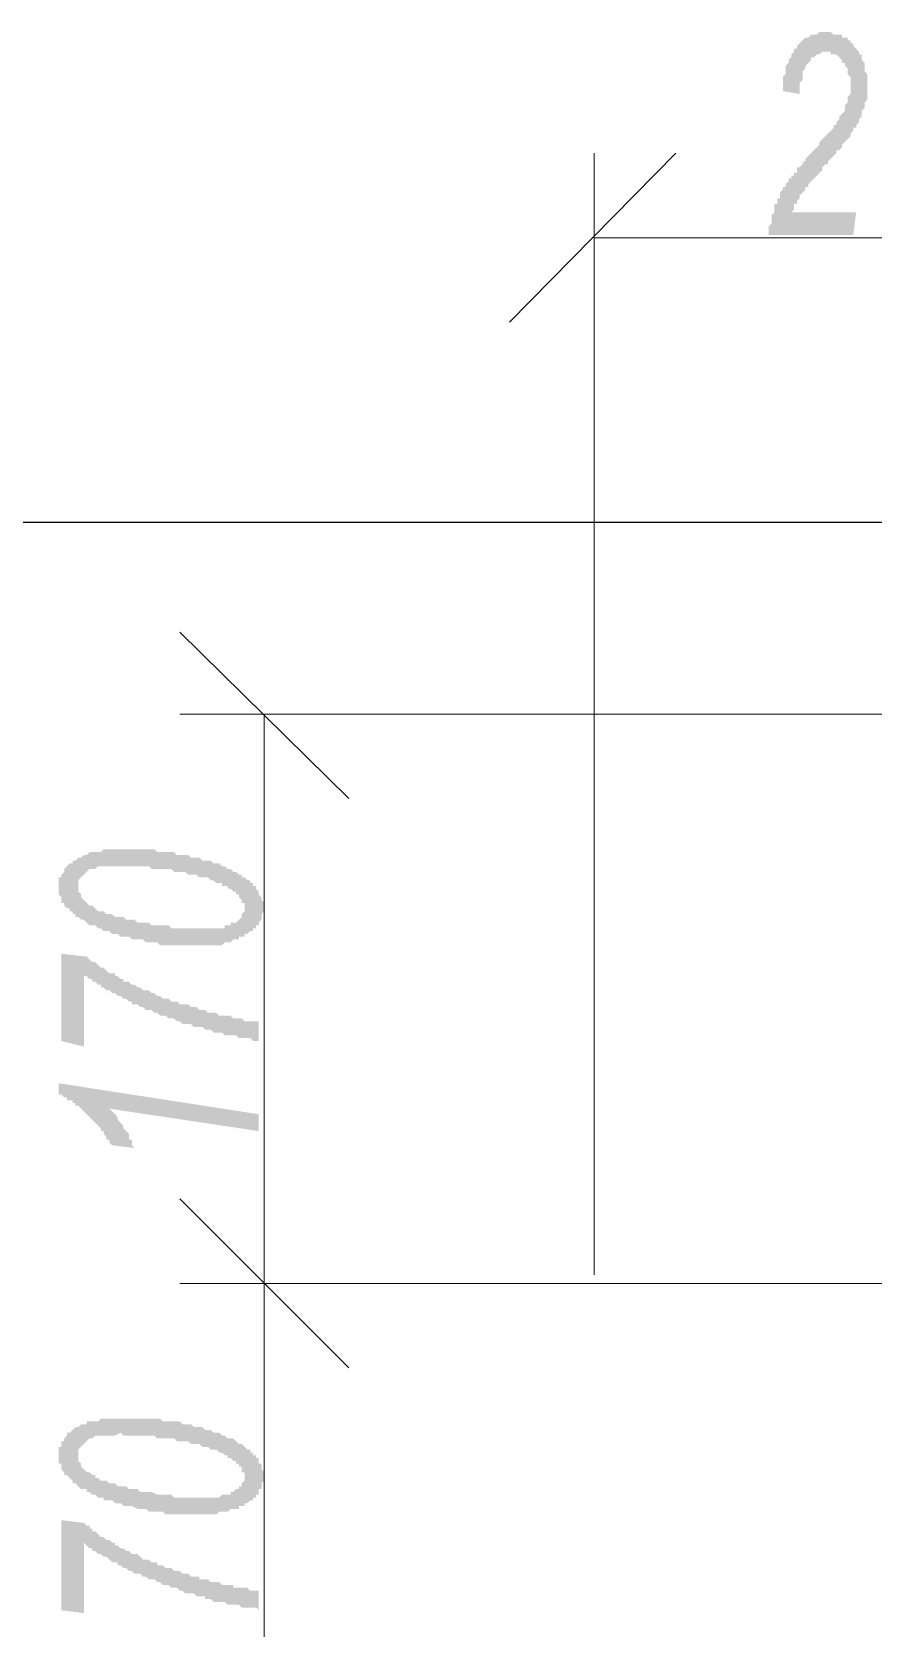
# Model space of a CAD drawing. Header units: millimetres. Extents: x 1372 to 666090, y 1285 to 31551.
# Drawn here: x 507767 to 509012, y 11322 to 13684 of the extents above; entities that cross this region are included whole.
import ezdxf

# ---------------------------------------------------------------- set-up
doc = ezdxf.new("R2010")
doc.units = ezdxf.units.MM
doc.layers.add('PDF _0', color=7, linetype='Continuous')

msp = doc.modelspace()

# ---------------------------------------------------------------- hatches: boundary and pattern name
at = {"layer": 'PDF _0', "transparency": 33554559}
for points in [[(508858, 13383.9), (508858, 13388.1), (508858, 13392.2), (508858, 13396.4), (508862.1, 13400.6), (508862.1, 13404.7), (508862.1, 13408.9), (508862.1, 13413.1), (508866.3, 13417.3), (508866.3, 13421.4), (508866.3, 13425.6), (508866.3, 13429.8), (508870.5, 13429.8), (508870.5, 13433.9), (508870.5, 13438.1), (508874.6, 13438.1), (508874.6, 13442.3), (508874.6, 13446.5), (508878.8, 13450.6), (508878.8, 13454.8), (508883, 13454.8), (508883, 13459), (508887.2, 13463.1), (508887.2, 13463.1), (508887.2, 13467.3), (508891.3, 13467.3), (508891.3, 13467.3), (508891.3, 13471.5), (508895.5, 13471.5), (508895.5, 13475.7), (508899.7, 13475.7), (508899.7, 13479.8), (508899.7, 13484), (508903.8, 13484), (508908, 13488.2), (508908, 13492.3), (508912.2, 13492.3), (508912.2, 13496.5), (508916.4, 13500.7), (508920.5, 13504.9), (508920.5, 13504.9), (508924.7, 13509), (508928.9, 13513.2), (508933, 13517.4), (508933, 13517.4), (508933, 13521.5), (508937.2, 13525.7), (508941.4, 13529.9), (508941.4, 13529.9), (508945.6, 13534), (508949.7, 13538.2), (508949.7, 13538.2), (508953.9, 13542.4), (508953.9, 13542.4), (508953.9, 13546.6), (508958.1, 13546.6), (508958.1, 13550.7), (508958.1, 13550.7), (508962.2, 13554.9), (508962.2, 13559.1), (508966.4, 13563.2), (508966.4, 13563.2), (508970.6, 13567.4), (508970.6, 13571.6), (508970.6, 13575.8), (508974.8, 13579.9), (508974.8, 13579.9), (508974.8, 13584.1), (508974.8, 13584.1), (508974.8, 13588.3), (508978.9, 13592.4), (508978.9, 13596.6), (508978.9, 13600.8), (508978.9, 13605), (508978.9, 13609.1), (508978.9, 13613.3), (508978.9, 13617.5), (508974.8, 13621.6), (508974.8, 13625.8), (508974.8, 13630), (508974.8, 13630), (508970.6, 13634.2), (508970.6, 13638.3), (508966.4, 13638.3), (508966.4, 13642.5), (508962.2, 13646.7), (508962.2, 13646.7), (508958.1, 13650.8), (508958.1, 13650.8), (508953.9, 13650.8), (508949.7, 13650.8), (508949.7, 13655), (508945.6, 13655), (508941.4, 13655), (508941.4, 13655), (508937.2, 13655), (508933, 13650.8), (508933, 13650.8), (508928.9, 13650.8), (508924.7, 13646.7), (508924.7, 13646.7), (508920.5, 13646.7), (508920.5, 13642.5), (508916.4, 13638.3), (508916.4, 13638.3), (508912.2, 13634.2), (508912.2, 13630), (508912.2, 13630), (508908, 13625.8), (508908, 13621.6), (508908, 13617.5), (508908, 13613.3), (508903.8, 13609.1), (508903.8, 13605), (508903.8, 13600.8), (508903.8, 13596.6), (508903.8, 13592.4), (508878.8, 13596.6), (508878.8, 13600.8), (508878.8, 13609.1), (508878.8, 13613.3), (508878.8, 13617.5), (508878.8, 13617.5), (508883, 13621.6), (508883, 13625.8), (508883, 13630), (508883, 13634.2), (508887.2, 13638.3), (508887.2, 13642.5), (508887.2, 13642.5), (508891.3, 13646.7), (508891.3, 13650.8), (508895.5, 13655), (508895.5, 13655), (508895.5, 13659.2), (508899.7, 13659.2), (508899.7, 13663.4), (508903.8, 13667.5), (508903.8, 13667.5), (508908, 13671.7), (508908, 13671.7), (508912.2, 13675.9), (508916.4, 13675.9), (508916.4, 13675.9), (508920.5, 13680), (508920.5, 13680), (508924.7, 13680), (508928.9, 13680), (508928.9, 13680), (508933, 13684.2), (508937.2, 13684.2), (508941.4, 13684.2), (508941.4, 13684.2), (508945.6, 13684.2), (508949.7, 13684.2), (508949.7, 13684.2), (508953.9, 13680), (508958.1, 13680), (508958.1, 13680), (508962.2, 13680), (508966.4, 13680), (508966.4, 13675.9), (508970.6, 13675.9), (508974.8, 13675.9), (508974.8, 13671.7), (508978.9, 13671.7), (508978.9, 13667.5), (508983.1, 13667.5), (508983.1, 13663.4), (508987.3, 13659.2), (508987.3, 13659.2), (508991.4, 13655), (508991.4, 13650.8), (508995.6, 13650.8), (508995.6, 13646.7), (508995.6, 13642.5), (508999.8, 13638.3), (508999.8, 13634.2), (508999.8, 13630), (508999.8, 13625.8), (508999.8, 13625.8), (509004, 13621.6), (509004, 13617.5), (509004, 13613.3), (509004, 13609.1), (509004, 13605), (509004, 13605), (509004, 13600.8), (509004, 13596.6), (509004, 13592.4), (509004, 13588.3), (509004, 13584.1), (508999.8, 13579.9), (508999.8, 13575.8), (508999.8, 13571.6), (508999.8, 13571.6), (508995.6, 13567.4), (508995.6, 13563.2), (508995.6, 13559.1), (508991.4, 13554.9), (508991.4, 13550.7), (508987.3, 13546.6), (508987.3, 13546.6), (508987.3, 13546.6), (508987.3, 13542.4), (508987.3, 13542.4), (508983.1, 13542.4), (508983.1, 13538.2), (508983.1, 13538.2), (508978.9, 13534), (508978.9, 13534), (508978.9, 13529.9), (508974.8, 13525.7), (508974.8, 13525.7), (508970.6, 13521.5), (508970.6, 13521.5), (508966.4, 13517.4), (508966.4, 13513.2), (508962.2, 13509), (508958.1, 13509), (508958.1, 13504.9), (508953.9, 13500.7), (508949.7, 13496.5), (508945.6, 13492.3), (508945.6, 13488.2), (508941.4, 13488.2), (508937.2, 13484), (508937.2, 13479.8), (508933, 13475.7), (508928.9, 13471.5), (508928.9, 13471.5), (508924.7, 13467.3), (508920.5, 13463.1), (508920.5, 13463.1), (508916.4, 13459), (508916.4, 13454.8), (508912.2, 13454.8), (508912.2, 13450.6), (508912.2, 13450.6), (508908, 13446.5), (508908, 13446.5), (508903.8, 13442.3), (508903.8, 13438.1), (508899.7, 13433.9), (508899.7, 13429.8), (508895.5, 13429.8), (508895.5, 13425.6), (508895.5, 13421.4), (508891.3, 13417.3), (508987.3, 13417.3), (508983.1, 13383.9)], [(508103, 12190.9), (508103, 12190.9), (508098.8, 12190.9), (508094.6, 12190.9), (508090.5, 12195.1), (508086.3, 12195.1), (508082.1, 12195.1), (508082.1, 12195.1), (508078, 12195.1), (508073.8, 12195.1), (508069.6, 12199.3), (508065.4, 12199.3), (508061.3, 12199.3), (508057.1, 12199.3), (508052.9, 12199.3), (508048.8, 12203.4), (508044.6, 12203.4), (508036.2, 12203.4), (508032.1, 12207.6), (508032.1, 12207.6), (508027.9, 12207.6), (508023.7, 12207.6), (508023.7, 12207.6), (508019.6, 12211.8), (508015.4, 12211.8), (508011.2, 12211.8), (508007, 12211.8), (508002.9, 12216), (507998.7, 12216), (507994.5, 12216), (507990.4, 12216), (507986.2, 12220.1), (507986.2, 12220.1), (507982, 12220.1), (507977.8, 12224.3), (507973.7, 12224.3), (507969.5, 12224.3), (507965.3, 12228.5), (507961.2, 12228.5), (507957, 12228.5), (507952.8, 12232.6), (507952.8, 12232.6), (507948.6, 12232.6), (507944.5, 12236.8), (507940.3, 12236.8), (507936.1, 12236.8), (507932, 12241), (507932, 12241), (507927.8, 12241), (507923.6, 12245.2), (507919.4, 12245.2), (507915.3, 12245.2), (507915.3, 12249.3), (507911.1, 12249.3), (507906.9, 12253.5), (507902.8, 12253.5), (507898.6, 12257.7), (507894.4, 12257.7), (507894.4, 12257.7), (507890.3, 12261.8), (507886.1, 12261.8), (507881.9, 12266), (507881.9, 12266), (507877.7, 12266), (507873.6, 12270.2), (507869.4, 12270.2), (507869.4, 12274.4), (507865.2, 12274.4), (507861.1, 12278.5), (507856.9, 12278.5), (507856.9, 12282.7), (507852.7, 12282.7), (507848.5, 12286.9), (507848.5, 12286.9), (507844.4, 12286.9), (507844.4, 12182.6), (507811, 12190.9), (507811, 12320.2), (507844.4, 12316.1), (507848.5, 12316.1), (507852.7, 12311.9), (507852.7, 12311.9), (507856.9, 12307.7), (507856.9, 12307.7), (507861.1, 12307.7), (507865.2, 12303.6), (507865.2, 12303.6), (507869.4, 12299.4), (507873.6, 12299.4), (507877.7, 12295.2), (507877.7, 12295.2), (507881.9, 12291), (507886.1, 12291), (507890.3, 12291), (507890.3, 12286.9), (507894.4, 12286.9), (507898.6, 12282.7), (507902.8, 12282.7), (507902.8, 12278.5), (507906.9, 12278.5), (507911.1, 12278.5), (507915.3, 12274.4), (507919.4, 12274.4), (507923.6, 12270.2), (507927.8, 12270.2), (507927.8, 12270.2), (507932, 12266), (507936.1, 12266), (507940.3, 12266), (507944.5, 12261.8), (507948.6, 12261.8), (507952.8, 12257.7), (507952.8, 12257.7), (507957, 12257.7), (507961.2, 12253.5), (507965.3, 12253.5), (507969.5, 12253.5), (507973.7, 12249.3), (507977.8, 12249.3), (507982, 12249.3), (507986.2, 12245.2), (507990.4, 12245.2), (507994.5, 12245.2), (507998.7, 12245.2), (508002.9, 12241), (508007, 12241), (508011.2, 12241), (508015.4, 12236.8), (508015.4, 12236.8), (508019.6, 12236.8), (508023.7, 12236.8), (508027.9, 12232.6), (508032.1, 12232.6), (508036.2, 12232.6), (508040.4, 12232.6), (508044.6, 12228.5), (508048.8, 12228.5), (508052.9, 12228.5), (508057.1, 12228.5), (508061.3, 12228.5), (508065.4, 12224.3), (508065.4, 12224.3), (508069.6, 12224.3), (508073.8, 12224.3), (508078, 12224.3), (508082.1, 12220.1), (508086.3, 12220.1), (508090.5, 12220.1), (508094.6, 12220.1), (508098.8, 12220.1), (508103, 12220.1), (508103, 12220.1), (508103, 12220.1)], [(508103, 12057.5), (507881.9, 12090.8), (507881.9, 12090.8), (507886.1, 12086.7), (507886.1, 12086.7), (507890.3, 12082.5), (507890.3, 12082.5), (507894.4, 12078.3), (507894.4, 12074.1), (507894.4, 12074.1), (507898.6, 12070), (507898.6, 12070), (507902.8, 12065.8), (507902.8, 12061.6), (507902.8, 12061.6), (507906.9, 12057.5), (507906.9, 12057.5), (507911.1, 12053.3), (507911.1, 12049.1), (507911.1, 12044.9), (507915.3, 12044.9), (507915.3, 12040.8), (507915.3, 12036.6), (507919.4, 12032.4), (507919.4, 12032.4), (507886.1, 12036.6), (507886.1, 12036.6), (507881.9, 12040.8), (507881.9, 12044.9), (507877.7, 12044.9), (507877.7, 12049.1), (507877.7, 12049.1), (507873.6, 12053.3), (507873.6, 12057.5), (507869.4, 12057.5), (507869.4, 12061.6), (507865.2, 12065.8), (507865.2, 12065.8), (507861.1, 12070), (507861.1, 12070), (507856.9, 12074.1), (507852.7, 12078.3), (507852.7, 12078.3), (507848.5, 12082.5), (507844.4, 12086.7), (507844.4, 12086.7), (507840.2, 12090.8), (507840.2, 12090.8), (507836, 12095), (507831.9, 12095), (507831.9, 12099.2), (507827.7, 12099.2), (507827.7, 12099.2), (507827.7, 12103.3), (507823.5, 12103.3), (507819.3, 12103.3), (507819.3, 12107.5), (507815.2, 12107.5), (507811, 12111.7), (507806.8, 12111.7), (507806.8, 12111.7), (507806.8, 12128.4), (508103, 12082.5)], [(508103, 11348.4), (508103, 11348.4), (508098.8, 11352.5), (508094.6, 11352.5), (508090.5, 11352.5), (508086.3, 11352.5), (508082.1, 11352.5), (508082.1, 11352.5), (508078, 11352.5), (508073.8, 11356.7), (508069.6, 11356.7), (508065.4, 11356.7), (508061.3, 11356.7), (508057.1, 11356.7), (508052.9, 11360.9), (508048.8, 11360.9), (508044.6, 11360.9), (508036.2, 11360.9), (508032.1, 11365), (508032.1, 11365), (508027.9, 11365), (508023.7, 11365), (508023.7, 11369.2), (508019.6, 11369.2), (508015.4, 11369.2), (508011.2, 11369.2), (508007, 11373.4), (508002.9, 11373.4), (507998.7, 11373.4), (507994.5, 11373.4), (507990.4, 11377.5), (507986.2, 11377.5), (507986.2, 11377.5), (507982, 11381.7), (507977.8, 11381.7), (507973.7, 11381.7), (507969.5, 11385.9), (507965.3, 11385.9), (507961.2, 11385.9), (507957, 11390.1), (507952.8, 11390.1), (507952.8, 11390.1), (507948.6, 11394.2), (507944.5, 11394.2), (507940.3, 11394.2), (507936.1, 11398.4), (507932, 11398.4), (507932, 11398.4), (507927.8, 11402.6), (507923.6, 11402.6), (507919.4, 11402.6), (507915.3, 11406.7), (507915.3, 11406.7), (507911.1, 11406.7), (507906.9, 11410.9), (507902.8, 11410.9), (507898.6, 11415.1), (507894.4, 11415.1), (507894.4, 11419.3), (507890.3, 11419.3), (507886.1, 11419.3), (507881.9, 11423.4), (507881.9, 11423.4), (507877.7, 11427.6), (507873.6, 11427.6), (507869.4, 11431.8), (507869.4, 11431.8), (507865.2, 11431.8), (507861.1, 11435.9), (507856.9, 11435.9), (507856.9, 11440.1), (507852.7, 11440.1), (507848.5, 11444.3), (507848.5, 11444.3), (507844.4, 11448.5), (507844.4, 11344.2), (507811, 11348.4), (507811, 11481.8), (507844.4, 11477.7), (507848.5, 11473.5), (507852.7, 11473.5), (507852.7, 11469.3), (507856.9, 11469.3), (507856.9, 11465.1), (507861.1, 11465.1), (507865.2, 11461), (507865.2, 11461), (507869.4, 11456.8), (507873.6, 11456.8), (507877.7, 11452.6), (507877.7, 11452.6), (507881.9, 11452.6), (507886.1, 11448.5), (507890.3, 11448.5), (507890.3, 11444.3), (507894.4, 11444.3), (507898.6, 11440.1), (507902.8, 11440.1), (507902.8, 11440.1), (507906.9, 11435.9), (507911.1, 11435.9), (507915.3, 11431.8), (507919.4, 11431.8), (507923.6, 11431.8), (507927.8, 11427.6), (507927.8, 11427.6), (507932, 11423.4), (507936.1, 11423.4), (507940.3, 11423.4), (507944.5, 11419.3), (507948.6, 11419.3), (507952.8, 11419.3), (507952.8, 11415.1), (507957, 11415.1), (507961.2, 11415.1), (507965.3, 11410.9), (507969.5, 11410.9), (507973.7, 11410.9), (507977.8, 11406.7), (507982, 11406.7), (507986.2, 11406.7), (507990.4, 11402.6), (507994.5, 11402.6), (507998.7, 11402.6), (508002.9, 11398.4), (508007, 11398.4), (508011.2, 11398.4), (508015.4, 11398.4), (508015.4, 11394.2), (508019.6, 11394.2), (508023.7, 11394.2), (508027.9, 11394.2), (508032.1, 11390.1), (508036.2, 11390.1), (508040.4, 11390.1), (508044.6, 11390.1), (508048.8, 11385.9), (508052.9, 11385.9), (508057.1, 11385.9), (508061.3, 11385.9), (508065.4, 11385.9), (508065.4, 11381.7), (508069.6, 11381.7), (508073.8, 11381.7), (508078, 11381.7), (508082.1, 11381.7), (508086.3, 11381.7), (508090.5, 11377.5), (508094.6, 11377.5), (508098.8, 11377.5), (508103, 11377.5), (508103, 11377.5), (508103, 11377.5)]]:
    msp.add_hatch(color=256, dxfattribs=at).paths.add_polyline_path(points)
h = msp.add_hatch(color=256, dxfattribs=at)
h.paths.add_polyline_path([(508007, 12332.7), (508002.9, 12332.7), (507998.7, 12332.7), (507994.5, 12332.7), (507990.4, 12332.7), (507986.2, 12332.7), (507982, 12332.7), (507977.8, 12332.7), (507973.7, 12332.7), (507969.5, 12332.7), (507965.3, 12332.7), (507961.2, 12332.7), (507957, 12332.7), (507952.8, 12336.9), (507952.8, 12336.9), (507948.6, 12336.9), (507944.5, 12336.9), (507940.3, 12336.9), (507936.1, 12336.9), (507932, 12341.1), (507927.8, 12341.1), (507923.6, 12341.1), (507915.3, 12341.1), (507911.1, 12345.3), (507906.9, 12345.3), (507902.8, 12345.3), (507898.6, 12345.3), (507894.4, 12349.4), (507894.4, 12349.4), (507890.3, 12349.4), (507886.1, 12349.4), (507881.9, 12353.6), (507877.7, 12353.6), (507873.6, 12353.6), (507873.6, 12353.6), (507869.4, 12357.8), (507869.4, 12357.8), (507865.2, 12357.8), (507861.1, 12361.9), (507856.9, 12361.9), (507852.7, 12361.9), (507848.5, 12366.1), (507848.5, 12366.1), (507844.4, 12370.3), (507840.2, 12370.3), (507836, 12374.5), (507836, 12374.5), (507831.9, 12374.5), (507831.9, 12378.6), (507827.7, 12378.6), (507827.7, 12382.8), (507823.5, 12382.8), (507823.5, 12387), (507819.3, 12387), (507815.2, 12391.1), (507815.2, 12395.3), (507815.2, 12395.3), (507811, 12395.3), (507811, 12399.5), (507811, 12403.7), (507811, 12403.7), (507806.8, 12407.8), (507806.8, 12412), (507806.8, 12412), (507806.8, 12416.2), (507806.8, 12420.3), (507806.8, 12420.3), (507806.8, 12424.5), (507806.8, 12428.7), (507806.8, 12432.9), (507811, 12432.9), (507811, 12437), (507811, 12437), (507815.2, 12441.2), (507815.2, 12445.4), (507815.2, 12445.4), (507819.3, 12449.5), (507819.3, 12449.5), (507823.5, 12453.7), (507827.7, 12453.7), (507827.7, 12457.9), (507831.9, 12457.9), (507836, 12462.1), (507836, 12462.1), (507840.2, 12462.1), (507844.4, 12466.2), (507848.5, 12466.2), (507848.5, 12466.2), (507852.7, 12470.4), (507856.9, 12470.4), (507861.1, 12470.4), (507865.2, 12470.4), (507869.4, 12470.4), (507873.6, 12474.6), (507877.7, 12474.6), (507881.9, 12474.6), (507886.1, 12474.6), (507890.3, 12474.6), (507894.4, 12474.6), (507898.6, 12474.6), (507902.8, 12474.6), (507906.9, 12474.6), (507911.1, 12474.6), (507915.3, 12474.6), (507919.4, 12474.6), (507923.6, 12474.6), (507923.6, 12474.6), (507927.8, 12474.6), (507932, 12474.6), (507936.1, 12474.6), (507940.3, 12474.6), (507944.5, 12474.6), (507948.6, 12474.6), (507952.8, 12470.4), (507957, 12470.4), (507961.2, 12470.4), (507965.3, 12470.4), (507969.5, 12470.4), (507973.7, 12470.4), (507977.8, 12470.4), (507982, 12466.2), (507986.2, 12466.2), (507990.4, 12466.2), (507994.5, 12466.2), (507998.7, 12466.2), (508002.9, 12462.1), (508002.9, 12462.1), (508007, 12462.1), (508011.2, 12462.1), (508015.4, 12462.1), (508019.6, 12457.9), (508023.7, 12457.9), (508027.9, 12457.9), (508032.1, 12457.9), (508036.2, 12453.7), (508040.4, 12453.7), (508044.6, 12453.7), (508048.8, 12449.5), (508052.9, 12449.5), (508052.9, 12449.5), (508057.1, 12445.4), (508061.3, 12445.4), (508065.4, 12441.2), (508069.6, 12441.2), (508069.6, 12441.2), (508073.8, 12437), (508078, 12437), (508078, 12432.9), (508082.1, 12432.9), (508082.1, 12432.9), (508086.3, 12428.7), (508090.5, 12428.7), (508090.5, 12424.5), (508094.6, 12424.5), (508094.6, 12420.3), (508098.8, 12420.3), (508098.8, 12416.2), (508103, 12412), (508103, 12412), (508103, 12407.8), (508107.2, 12403.7), (508107.2, 12403.7), (508107.2, 12399.5), (508107.2, 12399.5), (508111.3, 12395.3), (508111.3, 12391.1), (508111.3, 12387), (508111.3, 12387), (508111.3, 12382.8), (508111.3, 12382.8), (508107.2, 12378.6), (508107.2, 12374.5), (508107.2, 12374.5), (508107.2, 12370.3), (508103, 12366.1), (508103, 12366.1), (508103, 12361.9), (508098.8, 12361.9), (508098.8, 12357.8), (508094.6, 12357.8), (508094.6, 12353.6), (508090.5, 12353.6), (508086.3, 12349.4), (508082.1, 12349.4), (508082.1, 12345.3), (508078, 12345.3), (508073.8, 12345.3), (508073.8, 12341.1), (508069.6, 12341.1), (508065.4, 12341.1), (508061.3, 12336.9), (508057.1, 12336.9), (508057.1, 12336.9), (508052.9, 12336.9), (508048.8, 12332.7), (508044.6, 12332.7), (508040.4, 12332.7), (508036.2, 12332.7), (508032.1, 12332.7), (508027.9, 12332.7), (508023.7, 12332.7), (508019.6, 12332.7), (508011.2, 12332.7), (508007, 12332.7), (508007, 12332.7)], flags=0)
h.paths.add_polyline_path([(508015.4, 12357.8), (508023.7, 12357.8), (508027.9, 12357.8), (508032.1, 12357.8), (508036.2, 12357.8), (508040.4, 12357.8), (508044.6, 12357.8), (508048.8, 12357.8), (508052.9, 12357.8), (508052.9, 12361.9), (508057.1, 12361.9), (508061.3, 12361.9), (508061.3, 12366.1), (508065.4, 12366.1), (508069.6, 12366.1), (508073.8, 12370.3), (508073.8, 12370.3), (508078, 12374.5), (508078, 12378.6), (508078, 12378.6), (508082.1, 12382.8), (508082.1, 12382.8), (508082.1, 12387), (508082.1, 12387), (508082.1, 12391.1), (508082.1, 12395.3), (508078, 12395.3), (508078, 12399.5), (508078, 12399.5), (508073.8, 12403.7), (508073.8, 12407.8), (508069.6, 12407.8), (508069.6, 12412), (508065.4, 12412), (508061.3, 12416.2), (508061.3, 12416.2), (508057.1, 12416.2), (508057.1, 12420.3), (508052.9, 12420.3), (508048.8, 12420.3), (508048.8, 12424.5), (508044.6, 12424.5), (508040.4, 12424.5), (508036.2, 12428.7), (508036.2, 12428.7), (508032.1, 12428.7), (508027.9, 12432.9), (508023.7, 12432.9), (508019.6, 12432.9), (508015.4, 12432.9), (508011.2, 12437), (508007, 12437), (508002.9, 12437), (507998.7, 12437), (507994.5, 12441.2), (507990.4, 12441.2), (507986.2, 12441.2), (507982, 12441.2), (507977.8, 12441.2), (507973.7, 12445.4), (507969.5, 12445.4), (507961.2, 12445.4), (507957, 12445.4), (507952.8, 12445.4), (507948.6, 12445.4), (507944.5, 12445.4), (507940.3, 12449.5), (507936.1, 12449.5), (507932, 12449.5), (507927.8, 12449.5), (507923.6, 12449.5), (507919.4, 12449.5), (507915.3, 12449.5), (507915.3, 12449.5), (507911.1, 12449.5), (507906.9, 12449.5), (507902.8, 12449.5), (507898.6, 12449.5), (507898.6, 12449.5), (507890.3, 12449.5), (507886.1, 12449.5), (507881.9, 12449.5), (507877.7, 12449.5), (507873.6, 12449.5), (507869.4, 12449.5), (507865.2, 12449.5), (507861.1, 12445.4), (507856.9, 12445.4), (507856.9, 12445.4), (507852.7, 12445.4), (507848.5, 12441.2), (507848.5, 12441.2), (507844.4, 12437), (507844.4, 12437), (507840.2, 12432.9), (507840.2, 12432.9), (507836, 12428.7), (507836, 12424.5), (507836, 12424.5), (507836, 12420.3), (507836, 12420.3), (507836, 12416.2), (507836, 12412), (507836, 12412), (507840.2, 12407.8), (507840.2, 12403.7), (507840.2, 12403.7), (507844.4, 12399.5), (507844.4, 12399.5), (507848.5, 12395.3), (507848.5, 12395.3), (507852.7, 12391.1), (507856.9, 12391.1), (507861.1, 12387), (507861.1, 12387), (507865.2, 12382.8), (507869.4, 12382.8), (507873.6, 12382.8), (507873.6, 12382.8), (507877.7, 12378.6), (507881.9, 12378.6), (507881.9, 12378.6), (507886.1, 12378.6), (507890.3, 12374.5), (507894.4, 12374.5), (507898.6, 12374.5), (507902.8, 12374.5), (507906.9, 12370.3), (507911.1, 12370.3), (507915.3, 12370.3), (507919.4, 12370.3), (507923.6, 12366.1), (507927.8, 12366.1), (507932, 12366.1), (507936.1, 12366.1), (507940.3, 12366.1), (507944.5, 12361.9), (507952.8, 12361.9), (507957, 12361.9), (507961.2, 12361.9), (507965.3, 12361.9), (507969.5, 12361.9), (507973.7, 12357.8), (507977.8, 12357.8), (507982, 12357.8), (507986.2, 12357.8), (507990.4, 12357.8), (507994.5, 12357.8), (507998.7, 12357.8), (508002.9, 12357.8), (508007, 12357.8), (508011.2, 12357.8), (508011.2, 12357.8), (508015.4, 12357.8), (508015.4, 12357.8)], flags=0)
h = msp.add_hatch(color=256, dxfattribs=at)
h.paths.add_polyline_path([(508007, 11490.2), (508002.9, 11490.2), (507998.7, 11490.2), (507994.5, 11490.2), (507990.4, 11490.2), (507986.2, 11490.2), (507982, 11490.2), (507977.8, 11490.2), (507973.7, 11490.2), (507969.5, 11490.2), (507965.3, 11490.2), (507961.2, 11494.3), (507957, 11494.3), (507952.8, 11494.3), (507952.8, 11494.3), (507948.6, 11494.3), (507944.5, 11494.3), (507940.3, 11494.3), (507936.1, 11498.5), (507932, 11498.5), (507927.8, 11498.5), (507923.6, 11498.5), (507915.3, 11502.7), (507911.1, 11502.7), (507906.9, 11502.7), (507902.8, 11502.7), (507898.6, 11506.9), (507894.4, 11506.9), (507894.4, 11506.9), (507890.3, 11506.9), (507886.1, 11511), (507881.9, 11511), (507877.7, 11511), (507873.6, 11511), (507873.6, 11515.2), (507869.4, 11515.2), (507869.4, 11515.2), (507865.2, 11515.2), (507861.1, 11519.4), (507856.9, 11519.4), (507852.7, 11523.5), (507848.5, 11523.5), (507848.5, 11527.7), (507844.4, 11527.7), (507840.2, 11527.7), (507836, 11531.9), (507836, 11531.9), (507831.9, 11536.1), (507831.9, 11536.1), (507827.7, 11536.1), (507827.7, 11540.2), (507823.5, 11544.4), (507823.5, 11544.4), (507819.3, 11548.6), (507815.2, 11548.6), (507815.2, 11552.7), (507815.2, 11552.7), (507811, 11556.9), (507811, 11556.9), (507811, 11561.1), (507811, 11565.3), (507806.8, 11565.3), (507806.8, 11569.4), (507806.8, 11573.6), (507806.8, 11573.6), (507806.8, 11577.8), (507806.8, 11581.9), (507806.8, 11581.9), (507806.8, 11586.1), (507806.8, 11590.3), (507811, 11590.3), (507811, 11594.5), (507811, 11598.6), (507815.2, 11598.6), (507815.2, 11602.8), (507815.2, 11602.8), (507819.3, 11607), (507819.3, 11611.1), (507823.5, 11611.1), (507827.7, 11615.3), (507827.7, 11615.3), (507831.9, 11619.5), (507836, 11619.5), (507836, 11619.5), (507840.2, 11623.6), (507844.4, 11623.6), (507848.5, 11623.6), (507848.5, 11627.8), (507852.7, 11627.8), (507856.9, 11627.8), (507861.1, 11627.8), (507865.2, 11627.8), (507869.4, 11632), (507873.6, 11632), (507877.7, 11632), (507881.9, 11632), (507886.1, 11632), (507890.3, 11632), (507894.4, 11632), (507898.6, 11632), (507902.8, 11632), (507906.9, 11632), (507911.1, 11632), (507915.3, 11632), (507919.4, 11632), (507923.6, 11632), (507923.6, 11632), (507927.8, 11632), (507932, 11632), (507936.1, 11632), (507940.3, 11632), (507944.5, 11632), (507948.6, 11632), (507952.8, 11632), (507957, 11632), (507961.2, 11627.8), (507965.3, 11627.8), (507969.5, 11627.8), (507973.7, 11627.8), (507977.8, 11627.8), (507982, 11627.8), (507986.2, 11627.8), (507990.4, 11623.6), (507994.5, 11623.6), (507998.7, 11623.6), (508002.9, 11623.6), (508002.9, 11623.6), (508007, 11619.5), (508011.2, 11619.5), (508015.4, 11619.5), (508019.6, 11619.5), (508023.7, 11615.3), (508027.9, 11615.3), (508032.1, 11615.3), (508036.2, 11611.1), (508040.4, 11611.1), (508044.6, 11611.1), (508048.8, 11607), (508052.9, 11607), (508052.9, 11607), (508057.1, 11602.8), (508061.3, 11602.8), (508065.4, 11602.8), (508069.6, 11598.6), (508069.6, 11598.6), (508073.8, 11594.5), (508078, 11594.5), (508078, 11594.5), (508082.1, 11590.3), (508082.1, 11590.3), (508086.3, 11586.1), (508090.5, 11586.1), (508090.5, 11581.9), (508094.6, 11581.9), (508094.6, 11577.8), (508098.8, 11577.8), (508098.8, 11573.6), (508103, 11573.6), (508103, 11569.4), (508103, 11565.3), (508107.2, 11565.3), (508107.2, 11561.1), (508107.2, 11556.9), (508107.2, 11556.9), (508111.3, 11552.7), (508111.3, 11548.6), (508111.3, 11548.6), (508111.3, 11544.4), (508111.3, 11544.4), (508111.3, 11540.2), (508107.2, 11536.1), (508107.2, 11536.1), (508107.2, 11531.9), (508107.2, 11527.7), (508103, 11527.7), (508103, 11523.5), (508103, 11519.4), (508098.8, 11519.4), (508098.8, 11515.2), (508094.6, 11515.2), (508094.6, 11511), (508090.5, 11511), (508086.3, 11506.9), (508082.1, 11506.9), (508082.1, 11502.7), (508078, 11502.7), (508073.8, 11502.7), (508073.8, 11498.5), (508069.6, 11498.5), (508065.4, 11498.5), (508061.3, 11498.5), (508057.1, 11494.3), (508057.1, 11494.3), (508052.9, 11494.3), (508048.8, 11494.3), (508044.6, 11494.3), (508040.4, 11490.2), (508036.2, 11490.2), (508032.1, 11490.2), (508027.9, 11490.2), (508023.7, 11490.2), (508019.6, 11490.2), (508011.2, 11490.2), (508007, 11490.2), (508007, 11490.2)], flags=0)
h.paths.add_polyline_path([(508015.4, 11515.2), (508023.7, 11515.2), (508027.9, 11515.2), (508032.1, 11515.2), (508036.2, 11515.2), (508040.4, 11515.2), (508044.6, 11515.2), (508048.8, 11519.4), (508052.9, 11519.4), (508052.9, 11519.4), (508057.1, 11519.4), (508061.3, 11519.4), (508061.3, 11523.5), (508065.4, 11523.5), (508069.6, 11527.7), (508073.8, 11527.7), (508073.8, 11531.9), (508078, 11531.9), (508078, 11536.1), (508078, 11536.1), (508082.1, 11540.2), (508082.1, 11544.4), (508082.1, 11544.4), (508082.1, 11548.6), (508082.1, 11548.6), (508082.1, 11552.7), (508078, 11552.7), (508078, 11556.9), (508078, 11561.1), (508073.8, 11561.1), (508073.8, 11565.3), (508069.6, 11565.3), (508069.6, 11569.4), (508065.4, 11569.4), (508061.3, 11573.6), (508061.3, 11573.6), (508057.1, 11573.6), (508057.1, 11577.8), (508052.9, 11577.8), (508048.8, 11581.9), (508048.8, 11581.9), (508044.6, 11581.9), (508040.4, 11586.1), (508036.2, 11586.1), (508036.2, 11586.1), (508032.1, 11586.1), (508027.9, 11590.3), (508023.7, 11590.3), (508019.6, 11590.3), (508015.4, 11594.5), (508011.2, 11594.5), (508007, 11594.5), (508002.9, 11594.5), (507998.7, 11598.6), (507994.5, 11598.6), (507990.4, 11598.6), (507986.2, 11598.6), (507982, 11598.6), (507977.8, 11602.8), (507973.7, 11602.8), (507969.5, 11602.8), (507961.2, 11602.8), (507957, 11602.8), (507952.8, 11602.8), (507948.6, 11607), (507944.5, 11607), (507940.3, 11607), (507936.1, 11607), (507932, 11607), (507927.8, 11607), (507923.6, 11607), (507919.4, 11607), (507915.3, 11607), (507915.3, 11607), (507911.1, 11607), (507906.9, 11607), (507902.8, 11607), (507898.6, 11611.1), (507898.6, 11611.1), (507890.3, 11607), (507886.1, 11607), (507881.9, 11607), (507877.7, 11607), (507873.6, 11607), (507869.4, 11607), (507865.2, 11607), (507861.1, 11607), (507856.9, 11602.8), (507856.9, 11602.8), (507852.7, 11602.8), (507848.5, 11598.6), (507848.5, 11598.6), (507844.4, 11594.5), (507844.4, 11594.5), (507840.2, 11590.3), (507840.2, 11590.3), (507836, 11586.1), (507836, 11586.1), (507836, 11581.9), (507836, 11577.8), (507836, 11577.8), (507836, 11573.6), (507836, 11573.6), (507836, 11569.4), (507840.2, 11565.3), (507840.2, 11565.3), (507840.2, 11561.1), (507844.4, 11556.9), (507844.4, 11556.9), (507848.5, 11552.7), (507848.5, 11552.7), (507852.7, 11552.7), (507856.9, 11548.6), (507861.1, 11548.6), (507861.1, 11544.4), (507865.2, 11544.4), (507869.4, 11540.2), (507873.6, 11540.2), (507873.6, 11540.2), (507877.7, 11540.2), (507881.9, 11536.1), (507881.9, 11536.1), (507886.1, 11536.1), (507890.3, 11536.1), (507894.4, 11531.9), (507898.6, 11531.9), (507902.8, 11531.9), (507906.9, 11531.9), (507911.1, 11527.7), (507915.3, 11527.7), (507919.4, 11527.7), (507923.6, 11527.7), (507927.8, 11523.5), (507932, 11523.5), (507936.1, 11523.5), (507940.3, 11523.5), (507944.5, 11523.5), (507952.8, 11519.4), (507957, 11519.4), (507961.2, 11519.4), (507965.3, 11519.4), (507969.5, 11519.4), (507973.7, 11519.4), (507977.8, 11515.2), (507982, 11515.2), (507986.2, 11515.2), (507990.4, 11515.2), (507994.5, 11515.2), (507998.7, 11515.2), (508002.9, 11515.2), (508007, 11515.2), (508011.2, 11515.2), (508011.2, 11515.2), (508015.4, 11515.2), (508015.4, 11515.2)], flags=0)

# ---------------------------------------------------------------- linework, layer by layer
at = {"layer": 'PDF _0', "lineweight": 9}
for points in [[(508720.3, 13504.9), (508474.2, 13254.6)], [(508599.4, 11844.7), (508599.4, 13504.9)], [(513500.5, 13379.7), (512115.7, 13379.7), (511273.1, 13379.7), (510430.5, 13379.7), (509587.9, 13379.7), (508599.4, 13379.7)], [(508236.5, 12549.7), (507986.2, 12795.8)], [(509996.7, 12674.8), (507986.2, 12674.8)], [(508111.3, 12674.8), (508111.3, 11832.2), (508111.3, 10989.6), (508111.3, 10147.1), (508111.3, 8912.4)], [(509058.2, 11832.2), (507986.2, 11832.2), (509996.7, 11832.2)]]:
    msp.add_lwpolyline(points, dxfattribs=at)
at = {"layer": 'PDF _0', "lineweight": 25}
msp.add_lwpolyline([(515965.7, 7740.3), (515965.7, 10167.9), (516320.2, 10343.1), (515632, 10343.1), (515965.7, 10639.3), (515965.7, 12165.9), (515965.7, 12958.4), (513012.5, 12958.4), (512816.4, 13275.4), (512816.4, 12837.5), (512511.9, 12958.4), (504615.9, 12958.4), (504615.9, 10576.7), (504995.5, 10451.5), (504311.4, 10364), (504615.9, 10205.4), (504615.9, 7777.8)], dxfattribs=at)
at = {"layer": 'PDF _0', "lineweight": 9}
msp.add_lwpolyline([(507986.2, 11957.3), (508236.5, 11707.1)], close=True, dxfattribs=at)

doc.saveas('drawing.dxf')
